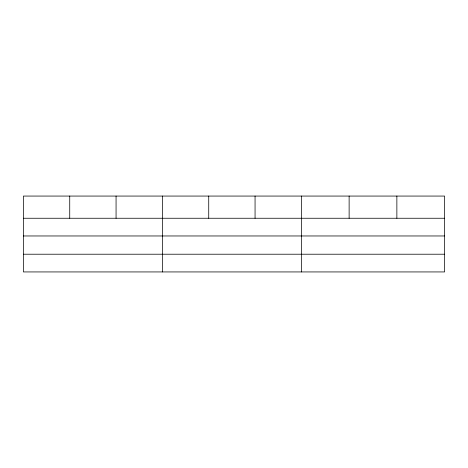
<?xml version="1.0" encoding="UTF-8"?>
<svg xmlns="http://www.w3.org/2000/svg" width="468" height="468" viewBox="0 0 468 468"><rect width="100%" height="100%" fill="white"/><g stroke="black" fill="none" stroke-linecap="round" stroke-linejoin="round"><path stroke-width="0.7" d="M444.6 235.966L444.6 196.063L23.4 196.063L23.4 271.937L444.6 271.937L444.6 235.966L23.4 235.966M23.4 218.252L444.6 218.252M23.4 254.218L444.6 254.218M396.864 196.063L396.864 218.252M349.128 196.063L349.128 218.252M301.392 196.063L301.392 271.937M255.06 196.063L255.06 218.252M208.728 196.063L208.728 218.252M162.396 196.063L162.396 271.937M116.064 196.063L116.064 218.252M69.732 196.063L69.732 218.252"/></g></svg>
